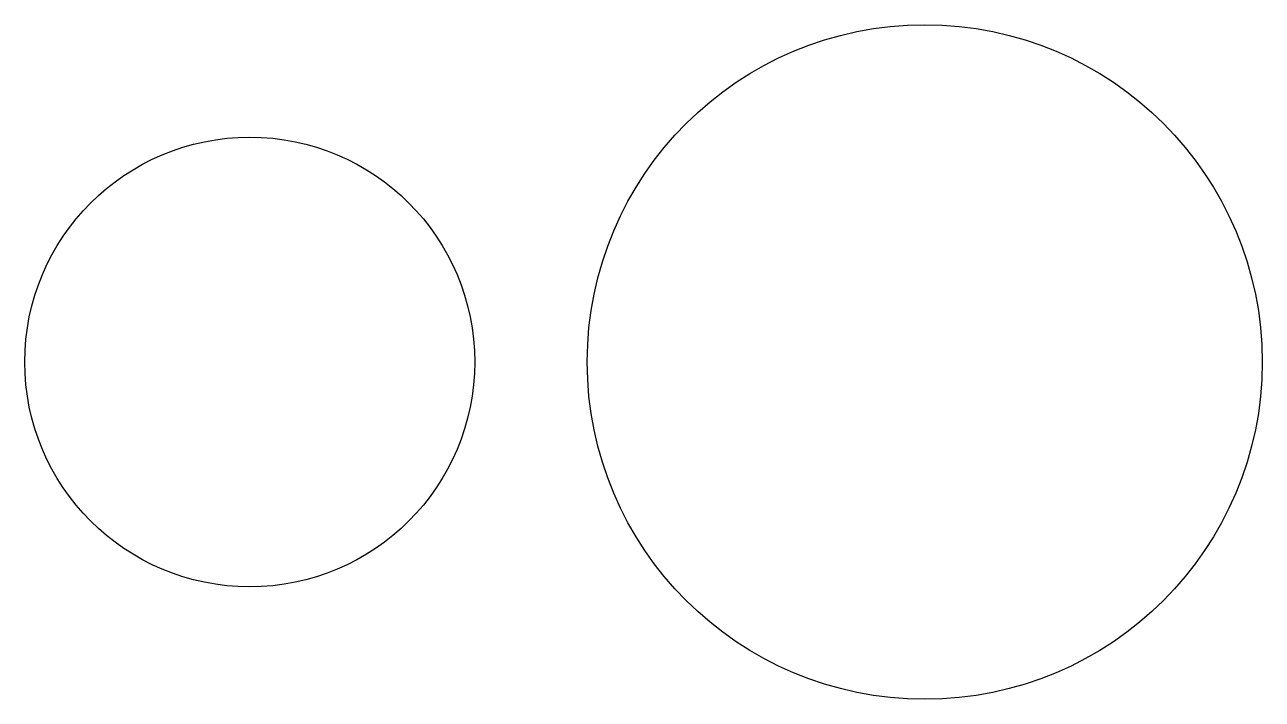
# Model space of a CAD drawing. Header units: inches. Extents: x -5 to 22.5, y -7.5 to 7.5.
import ezdxf

# ---------------------------------------------------------------- set-up
doc = ezdxf.new("R2010")
doc.units = ezdxf.units.IN
doc.header["$MEASUREMENT"] = 0

# ---------------------------------------------------------------- blocks, each defined once
blk = doc.blocks.new('LINEAR_PARAM')
blk.add_circle((0, 0), 5)
blk = doc.blocks.new('*U2')
blk.add_circle((0, 0), 7.5)

msp = doc.modelspace()

# ---------------------------------------------------------------- block references
for name, p in [('*U2', (15, 0)), ('LINEAR_PARAM', (0, 0))]:
    msp.add_blockref(name, p)

doc.saveas('drawing.dxf')
